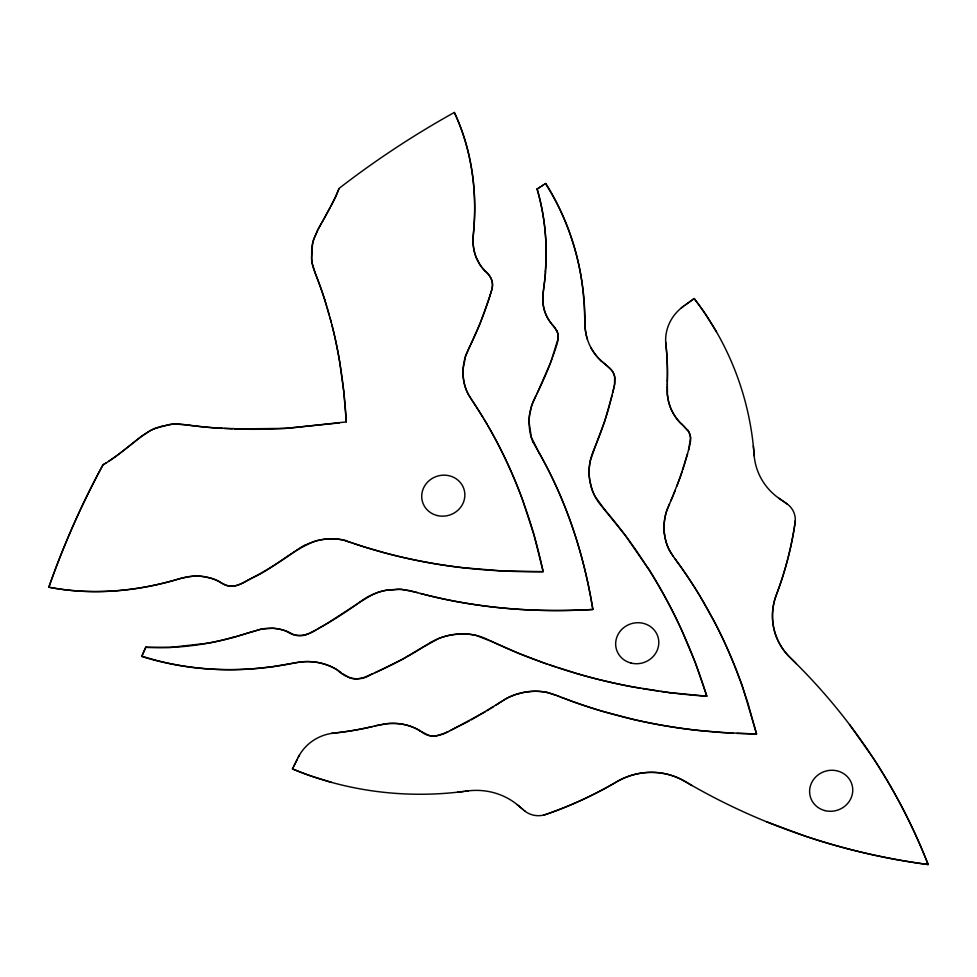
<?xml version="1.0" encoding="UTF-8"?>
<svg xmlns="http://www.w3.org/2000/svg" width="977" height="977" viewBox="0 0 977 977"><rect width="100%" height="100%" fill="white"/><g stroke="black" fill="none" stroke-linecap="round" stroke-linejoin="round"><path stroke-width="1.47" d="M667.144 386.086L667.181 392.73A47.763 44.942 -17.1 0 0 667.438 395.477A54.59 51.366 -17.1 0 0 671.907 410.926M667.34 380.419L667.389 378.539A295.506 278.03 -17.1 0 0 666.314 348.594L665.996 345.455M667.328 380.859L667.438 395.526M667.218 383.717L667.193 384.669M667.279 382.276L667.376 379.21A295.152 277.7 -17.1 0 0 665.874 344.331L665.691 342.06M795.29 520.594L795.217 521.596A19.76 18.6 -17.1 0 1 795.156 522.182L795.009 523.245M311.687 250.515L311.663 259.491A43.831 41.242 -17.1 0 0 312.286 263.802L315.583 274.146A435.376 409.644 -17.1 0 1 325.634 302.711L326.745 306.277M311.7 250.271L311.822 248.793A51.976 48.911 -17.1 0 1 312.445 244.384A47.702 44.881 -17.1 0 1 313.861 238.95L317.977 229.497M545.508 271.691C544.971 284.539 540.733 297.484 544.372 310.185A45.504 42.817 -17.1 0 0 547.071 316.878A42.109 39.63 -17.1 0 0 550.491 322.325L556.792 330.69M473.686 230.67C477.277 190.491 471.61 149.09 454.317 112.453A875.245 823.501 -17.1 0 0 339.104 188.366L335.783 196.377M473.637 231.158L473.027 239.853A47.421 44.624 -17.1 0 0 473.137 243.908M544.116 285.296L543.273 292.16A83.949 78.99 -17.1 0 0 542.833 298.608M794.814 524.515L793.837 530.584A369.172 347.348 -17.1 0 1 777.875 590.755L776.031 595.714A64.946 61.111 -17.1 0 0 789.05 656.446L796.218 663.578M690.263 443.192L689.212 447.649M557.427 342.573L557.916 340.24A19.003 17.879 -17.1 0 0 558.233 336.857L558.185 336.137A16.524 15.547 -17.1 0 0 556.829 330.678M612.774 392.644L613.153 391.02M613.287 390.458L614.814 383.277L614.851 377.781A18.954 17.83 -17.1 0 0 610.271 368.598M612.127 395.355L604.726 421.087L595.298 446.269M688.651 449.676L684.437 464.454M688.541 450.104L690.556 438.038A16.951 15.95 -17.1 0 0 689.994 435.046L689.652 434.02A17.891 16.841 -17.1 0 0 688.345 431.297L681.726 424.116M687.527 453.853L680.139 477.423L671.419 499.528M688.736 449.371L689.078 448.15M557.122 343.757L555.29 349.546M489.66 296.69L491.7 290.059A28.394 26.709 -17.1 0 0 492.359 286.798C493.544 279.996 488.927 274.134 484.116 269.945A41.926 39.446 -17.1 0 1 479.866 264.474L476.556 258.172A47.409 44.612 -17.1 0 1 474.236 251.126C472.709 244.836 472.844 238.315 473.564 231.928C477.301 191.358 471.683 149.518 454.317 112.453M489.514 297.155L489.294 297.851M489.819 296.153L485.056 310.393M489.868 296.007L490.088 295.323M684.108 465.516L682.764 469.717M489.135 298.327L488.244 301.111M490.161 295.103L491.175 291.891A57.863 54.443 -17.1 0 0 491.578 290.511C493.886 284.063 491.675 276.735 486.485 272.351M488.085 301.575L479.792 324.12L470.67 344.649M682.068 471.806L676.841 486.302M554.704 351.256L554.997 350.425M554.423 352.086L553.861 353.698M553.275 355.347L553.568 354.517M552.664 357.045L552.958 356.226M552.359 357.875L550.161 363.737A373.006 350.951 -17.1 0 1 536.703 394.158M550.845 361.917L558.136 338.628A17.562 16.524 -17.1 0 0 557.72 333.181L555.095 327.918A43.831 41.242 -17.1 0 0 553.263 325.671L552.432 324.718M550.515 362.809L537.46 392.644M593.124 451.521L592.917 452.046A59.279 55.774 -17.1 0 0 589.705 480.012A57.521 54.114 -17.1 0 0 599.573 503.619L625.598 535.775L648.154 568.529M338.848 189.025L337.248 192.957M675.241 490.381L674.118 493.141M593.332 450.995L593.979 449.42M673.361 494.973L673.739 494.057M336.967 193.617L336.552 194.594M595.078 446.794L594.199 448.895M672.982 495.889L672.2 497.708M336.393 194.985L335.135 197.818M672.005 498.172L670.93 500.651M370.43 674.802C359.487 682.251 345.931 678.6 337.15 669.856A52.172 49.094 -17.1 0 0 329.469 665.899L327.429 665.105A58.889 55.408 -17.1 0 0 320.908 663.139A54.907 51.659 -17.1 0 0 311.858 661.759C304.042 661.075 296.287 662.528 288.667 664.116C240.049 673.312 189.098 671.309 141.873 656.153L142.361 655.03M141.873 656.153L145.781 647.214L170.499 647.397L208.431 643.135A271.362 255.315 -17.1 0 0 246.326 633.487L261.543 629.078L272.705 628.26A45.565 42.866 -17.1 0 1 280.204 629.322A42.133 39.642 -17.1 0 1 286.566 631.313C296.397 638.323 308.598 635.429 317.806 628.858M142.593 654.48L143.814 651.683M671.223 499.98L670.82 500.883M144.059 651.122L145.048 648.887M145.292 648.325L145.781 647.214M669.526 503.814L667.01 509.933A50.828 47.824 -17.1 0 0 665.142 516.686A64.702 60.879 -17.1 0 0 664.397 521.425L664.201 523.354A57.154 53.772 -17.1 0 0 664.336 533.002M670.625 501.335L667.059 509.811A49.363 46.444 -17.1 0 0 665.52 514.952L665.019 517.322A59.267 55.762 -17.1 0 0 664.433 534.199M335.709 196.548L332.095 203.9M335.074 197.965L323.9 219.092M469.009 348.032L466.285 354.089A46.273 43.538 -17.1 0 0 464.857 358.498C461.437 371.175 462.671 385.414 469.681 396.686M469.424 347.165L470.902 344.136A371.773 349.803 -17.1 0 0 485.068 310.393M470.242 345.504L465.65 355.86L463.159 368.402A55.139 51.879 -17.1 0 0 463.196 376.475A59.609 56.092 -17.1 0 0 463.684 380.407L464.441 384.169A49.974 47.018 -17.1 0 0 466.872 391.362A45.65 42.951 -17.1 0 0 468.484 394.61L483.2 417.777M535.909 395.758L531.72 405.467L529.571 414.895A53.882 50.694 -17.1 0 0 529.131 422.626L531.354 437.33L539.048 452.827M293.332 767.153L292.465 768.911A324.669 305.471 -17.1 0 0 311.639 776.214L331.704 782.418M293.759 766.273L295.066 763.648M537.069 393.438L533.637 400.558A56.654 53.308 -17.1 0 0 531.72 405.431L530.682 409.107A56.3 52.978 -17.1 0 0 529.107 422.894L529.168 423.774A56.41 53.076 -17.1 0 0 533.124 442.593M295.506 762.768L297.24 759.3M298.132 757.517L298.547 756.699A41.779 39.312 -17.1 0 1 299.487 754.989M330.959 206.11L331.716 204.645M330.189 207.576L317.781 229.888L313.788 239.157A47.592 44.783 -17.1 0 0 312.518 244.042L311.565 257.989A46.615 43.855 -17.1 0 0 313.385 268.016L315.547 274.073A431.187 405.687 -17.1 0 1 324.767 299.939M105.956 463L102.988 464.82C81.726 504.083 63.578 545.044 48.85 587.201C90.079 595.249 133.019 591.879 173.32 580.546M318.429 228.655L321.274 223.623M323.387 219.984L321.824 222.683M132.383 443.607L138.758 438.417A116.739 109.839 -17.1 0 1 141.885 436.011L150.006 430.796A47.665 44.844 -17.1 0 1 155.343 428.341A51.976 48.899 -17.1 0 1 159.764 426.827L161.266 426.399M131.565 444.266L118.278 454.549M117.594 455.05L108.594 461.339M683.582 306.204L683.204 306.485A44.063 41.461 -17.1 0 0 681.25 307.987M685.243 304.995L688.455 302.662M689.273 302.076L691.716 300.318M357.729 603.591L363.273 599.67A58.779 55.31 -17.1 0 1 368.647 596.373L377.977 592.392A53.869 50.694 -17.1 0 1 385.891 590.34L398.066 589.119L409.79 590.584M358.828 602.797L372.225 594.651A56.324 53.002 -17.1 0 1 386.171 590.267L401.645 589.278L417.509 592.599M692.534 299.731L694.171 298.559A324.669 305.471 -17.1 0 1 705.809 314.692L716.495 331.875M356.984 604.116L325.353 624.596M295.091 551.297L292.294 553.275A371.761 349.79 -17.1 0 1 260.37 573.499L245.813 581.339M295.897 550.723L301.6 546.925A46.31 43.574 -17.1 0 1 304.971 545.093M544.177 284.759A271.374 255.327 -17.1 0 0 546.119 247.755C545.569 227.922 542.65 208.15 537.032 189.111L538.083 188.414M498.197 703.635L499.369 702.854M496.145 704.979L505.561 698.982A51.83 48.765 -17.1 0 1 512.143 695.832A64.702 60.879 -17.1 0 1 516.906 694.134L518.848 693.548M537.032 189.111L545.459 183.603C571.252 223.941 584.539 271.728 584.893 319.516C584.832 326.135 585.26 332.839 587.348 339.178A54.956 51.708 -17.1 0 0 590.755 347.336A59.194 55.689 -17.1 0 0 592.99 351.158A54.15 50.951 -17.1 0 0 603.847 363.139L605.655 364.543M499.76 702.597L506.367 698.531A48.923 46.029 -17.1 0 1 510.434 696.54L511.569 696.064A59.536 56.019 -17.1 0 1 529.009 691.569M497.855 703.855L471.28 719.878M538.608 188.072L540.708 186.692M543.346 184.971L541.771 186.009M544.409 184.287L545.459 183.603M493.141 706.921L490.539 708.557M489.672 709.107L487.059 710.719M103.623 464.429C120.366 454.903 133.8 440.651 150.202 430.686A47.555 44.734 -17.1 0 1 154.989 428.476L169.216 424.629M485.3 711.793L450.8 730.308M431.443 642.011L402.377 659.304L375.253 672.689M324.559 625.06L319.809 627.747M319.418 627.967L318.209 628.638M317.171 629.212L329.359 622.239A373.043 350.987 -17.1 0 0 358.022 603.359M315.779 629.982L310.161 632.901M251.858 578.176C274.513 568.052 292.465 549.404 315.779 541.002A55.127 51.866 -17.1 0 1 322.019 539.634A59.597 56.08 -17.1 0 1 328.309 538.938L332.375 538.852A49.961 47.018 -17.1 0 1 338.347 539.28A45.675 42.976 -17.1 0 1 344.026 540.366L353.21 543.285M469.278 720.965L450.36 730.515M251.419 578.408L249.611 579.361M245.593 581.449L242.491 583.086M249.172 579.605L247.816 580.301M247.584 580.423C240.525 584.588 231.696 588.655 223.745 584.246M447.222 731.993L445.781 732.677M447.466 731.871L448.174 731.541M450.116 730.625C441.641 735.669 430.307 738.978 421.795 732.005M444.889 733.092L436.108 735.962A16.951 15.95 -17.1 0 1 432.896 736.084L431.749 735.986A17.891 16.841 -17.1 0 1 428.659 735.363L419.841 730.784M370.979 674.557L387.271 667.083A365.007 343.428 -17.1 0 0 423.774 646.762L438.502 638.579A65.154 61.307 -17.1 0 1 445.744 636.149L448.089 635.563A58.754 55.274 -17.1 0 1 457.566 634.097L467.091 634.061A56.226 52.892 -17.1 0 1 476.202 635.453L493.287 642.158M372.848 673.739L363.212 677.769L356.654 678.966A18.795 17.684 -17.1 0 1 349.656 677.806L342.377 673.544M308.988 633.438L306.68 634.378M548.695 813.438L553.8 811.594A369.172 347.348 -17.1 0 0 612.762 784.079L617.501 781.331A64.958 61.111 -17.1 0 1 683.155 780.44L692.046 785.532M548.048 813.67L547.401 813.89M546.766 814.122L545.386 814.586A19.723 18.551 -17.1 0 1 544.787 814.769L543.762 815.05M246.876 633.316L260.395 629.322A43.684 41.107 -17.1 0 1 289.485 632.522M246.436 633.462L233.076 637.492M175.848 579.813L183.664 577.651M175.347 579.959L173.821 580.399M161.51 426.326L170.816 424.409A43.855 41.266 -17.1 0 1 175.408 424.067L186.729 424.897A430.43 404.991 -17.1 0 0 215.465 427.914L250.466 429.306A521.694 490.857 -17.1 0 0 290.474 428.036L346.31 421.893C344.197 386.526 339.263 351.232 329.835 317.036M374.936 725.972L370.271 727.071A295.152 277.7 -17.1 0 1 333.841 733.104L331.459 733.409M374.484 726.082L375.913 725.74M372.469 726.57L369.599 727.23A295.506 278.03 -17.1 0 1 338.36 732.591L335.038 732.97M375.547 725.826L376.89 725.508M376.597 725.569L387.185 723.664A59.499 55.982 -17.1 0 1 391.093 723.432A51.146 48.129 -17.1 0 1 419.878 730.711M377.378 725.386L384.266 724.018A47.763 44.942 -17.1 0 1 387.161 723.676A54.59 51.366 -17.1 0 1 403.049 724.323A50.254 47.287 -17.1 0 1 419.56 730.527M339.41 422.894L285.052 428.39L234.248 428.952M464.893 791.309L468.215 790.869M269.908 667.132L297.826 662.394A59.402 55.897 -17.1 0 1 307.352 661.563L312.005 661.759A54.956 51.708 -17.1 0 1 321.006 663.163L325.439 664.421A53.417 50.267 -17.1 0 1 339.703 671.553L341.071 672.567M463.562 791.48L457.602 792.188M334.94 732.97L333.902 733.092A43.379 40.814 -17.1 0 0 298.315 757.175L292.465 768.911A325.304 306.07 -17.1 0 0 466.945 791.028A65.056 61.209 -17.1 0 1 518.115 805.402L525.003 811.166M232.282 428.879L224.405 428.5M736.963 733.409L756.564 734.008L742.862 687.698A546.399 514.097 -17.1 0 0 714.981 622.825M733.055 733.226L705.712 731.199A546.399 514.097 -17.1 0 1 632.62 719.267M222.438 428.378L218.506 428.134M669.953 692.681L660.782 691.472M186.815 424.91L180.977 424.25A47.323 44.527 -17.1 0 0 169.216 424.592M658.498 691.142L642.536 688.651M640.265 688.26L633.462 687.039A583.819 549.306 -17.1 0 1 562.215 669.147L557.855 667.743M547.047 692.461L557.305 695.722M632.632 719.243L602.601 711.341A521.669 490.833 -17.1 0 1 573.194 701.742L561.604 697.419M410.584 590.767C469.644 607.682 531.622 613.141 592.856 609.465C586.896 573.267 577.48 537.57 563.631 503.57A486.741 457.969 -17.1 0 0 539.744 453.951M346.42 541.026L349.607 542.052M578.934 674.203L544.152 663.078A563.729 530.401 -17.1 0 1 494.484 642.732L492.53 641.804M365.435 547.279L384.474 552.799A530.426 499.064 -17.1 0 0 415.506 560.139A533.845 502.288 -17.1 0 0 462.842 567.735L502.899 570.983L543.151 571.655L533.918 534.651L522.048 498.404A532.111 500.664 -17.1 0 0 489.953 429.282L488.06 425.972M364.494 546.986L358.351 545.007M357.887 544.861L354.114 543.591M555.693 667.035L549.196 664.836M352.758 543.127C413.833 564.034 478.73 572.583 543.151 571.655C530.364 511.533 507.381 453.291 473.198 402.072M350.511 542.357L351.415 542.662M547.035 664.091L519.288 653.589L494.301 642.634M556.389 695.368L550.149 693.243A47.824 45.003 -17.1 0 0 545.532 692.168A56.263 52.941 -17.1 0 0 518.885 693.646M557.244 695.697L560.004 696.784M558.111 696.039L558.966 696.381M559.845 696.723L561.799 697.493A528.752 497.488 -17.1 0 0 623.289 716.947M766.505 821.755L805.573 836.251A650.523 612.066 -17.1 0 0 928.15 864.547A650.523 612.066 -17.1 0 0 872.827 757.505L849.526 724.555M485.691 638.64L487.218 639.312M488.244 639.776L489.257 640.24M490.259 640.717L492.274 641.681M289.448 632.595L290.975 633.34A40.448 38.054 -17.1 0 0 292.526 634.036M223.33 584.038L220.423 582.439M419.524 730.588L420.611 731.26M780.989 499.711L778.864 498.246M781.527 500.065L783.371 501.335M783.896 501.702L785.349 502.703M785.752 502.984L787.328 504.095M610.295 368.585L601.087 360.782M606.009 364.812L611.968 370.613A18.783 17.671 -17.1 0 1 614.68 376.804L614.509 385.182L608.891 407.568A365.019 343.44 -17.1 0 1 595.604 445.549L590.255 460.875A65.154 61.307 -17.1 0 0 589.265 468.068L589.143 470.364A58.754 55.286 -17.1 0 0 589.632 479.414L591.622 488.207M517.151 804.596L518.14 805.414M524.38 810.654L524.625 810.861A21.689 20.407 -17.1 0 0 545.838 814.439L545.972 814.391A369.221 347.397 -17.1 0 0 616.585 781.856A65.056 61.209 -17.1 0 1 684.682 781.258A650.609 612.139 -17.1 0 0 928.15 864.547A650.609 612.139 -17.1 0 0 790.222 657.692A65.056 61.209 -17.1 0 1 776.385 594.749A369.221 347.397 -17.1 0 0 795.107 522.573A21.689 20.407 -17.1 0 0 786.876 503.766L779.866 498.942A65.056 61.209 -17.1 0 1 754.11 454.793A325.304 306.07 -17.1 0 0 694.171 298.559L683.253 306.448A43.379 40.814 -17.1 0 0 665.874 344.331M523.281 809.738L521.803 808.504M521.315 808.101L519.361 806.452M518.384 805.622L519.129 806.245M682.825 425.129L681.47 423.884A50.254 47.287 -17.1 0 1 671.981 410.89M683.399 425.654L687.674 430.259M486.155 272.021L484.836 270.69M604.861 509.847L594.993 496.328A56.226 52.905 -17.1 0 1 591.622 488.207M605.032 510.043L606.399 511.643A563.717 530.389 -17.1 0 1 638.018 553.153A589.058 554.24 -17.1 0 1 656.923 582.866A581.352 546.986 -17.1 0 1 681.409 629.603L695.123 662.211L706.872 696.198L669.184 692.583L632.51 686.855A581.352 546.986 -17.1 0 1 578.934 674.203M675.119 559.039L675.742 559.87M675.925 560.126L677.403 562.129M675.657 559.76L676.292 560.627M676.475 560.859L677.012 561.592M674.582 558.307L675.18 559.113M677.281 561.97L684.23 571.74A521.669 490.833 -17.1 0 1 700.399 596.825L714.956 622.837M674.631 558.368L670.527 552.286A47.824 45.003 -17.1 0 1 668.83 549.098A55.921 52.611 -17.1 0 1 664.372 532.99M672.994 556.084L669.074 549.587M471.928 400.179L472.441 400.936M471.415 399.41L469.925 397.077M484.189 419.402L487.096 424.323M539.267 453.206L539.707 453.975M740.016 679.748L747.759 702.548L756.564 734.008L722.113 732.567L696.87 730.271A543.078 510.971 -17.1 0 1 623.277 716.984M324.779 299.927L331.325 322.605M587.385 339.324L586.237 335.062A61.233 57.606 -17.1 0 1 584.991 324.962L584.014 299.353M327.271 308.06L329.334 315.241M331.801 324.449L333.645 331.911A517.114 486.546 -17.1 0 1 339.63 361.6L343.782 391.643L346.31 421.893M753.34 445.939L753.865 451.594M754.22 456.003L753.988 453.157M681.592 424.238A51.928 48.85 -17.1 0 1 667.584 395.465M687.906 430.124A19.369 18.221 -17.1 0 1 690.226 443.192M545.777 183.42A286.053 269.139 -17.1 0 1 583.77 299.377M537.203 189.062A256.988 241.795 -17.1 0 1 545.276 271.679M648.386 568.394A601.624 566.062 -17.1 0 1 706.774 696.235A640.607 602.736 -17.1 0 1 669.953 692.681M269.884 666.9A286.053 269.151 -17.1 0 1 141.75 656.483M431.431 641.987A57.777 54.358 -17.1 0 1 459.337 634.171M459.337 633.988A58.705 55.237 -17.1 0 1 478.266 635.929A58.962 55.469 -17.1 0 1 485.679 638.653M233.014 637.273A257.012 241.82 -17.1 0 1 145.768 647.372M420.586 593.491A486.497 457.737 -17.1 0 0 477.069 604.934C515.355 610.613 554.24 611.614 592.856 609.465C583.648 552.103 564.767 496.096 535.176 446A78.856 74.191 -17.1 0 1 533.405 442.483M306.766 634.598A19.015 17.891 -17.1 0 1 292.416 634.268M552.323 324.804A43.941 41.352 -17.1 0 1 542.76 298.608M102.988 464.82A875.245 823.501 -17.1 0 0 48.85 587.201C91.252 595.372 135.363 591.61 176.654 579.581C183.139 577.554 189.843 576.039 196.682 576.125A47.409 44.6 -17.1 0 1 204.474 576.76L211.704 578.482A41.913 39.434 -17.1 0 1 218.274 581.254L225.052 584.832A17.232 16.218 -17.1 0 0 236.959 585.455A35.783 33.67 -17.1 0 0 242.467 583.049M473.173 243.896A52.538 49.424 -17.1 0 0 475.946 256.902A45.516 42.829 -17.1 0 0 484.775 270.751M218.506 428.121A434.386 408.704 -17.1 0 1 186.815 424.922M305.068 545.264A55.274 52.013 -17.1 0 1 346.53 540.684M183.7 577.798A49.082 46.175 -17.1 0 1 219.764 581.706M590.694 347.226A58.889 55.408 -17.1 0 0 594.101 352.819L595.359 354.529A52.184 49.094 -17.1 0 0 601.087 360.782M529.009 691.631A55.799 52.502 -17.1 0 1 547.059 692.4M669.013 549.611A55.799 52.502 -17.1 0 1 664.494 534.187M677.464 562.105A533.527 501.983 -17.1 0 1 739.833 679.809M824.991 810.617A21.689 20.407 -17.1 0 0 852.176 785.361A21.689 20.407 -17.1 0 0 816.369 776.336A21.689 20.407 -17.1 0 0 824.991 810.617M631.044 663.065A21.689 20.407 -17.1 0 0 658.229 637.81A21.689 20.407 -17.1 0 0 622.422 628.785A21.689 20.407 -17.1 0 0 631.044 663.065M437.098 515.514A21.689 20.407 -17.1 0 0 464.283 490.259A21.689 20.407 -17.1 0 0 428.476 481.234A21.689 20.407 -17.1 0 0 437.098 515.514"/></g></svg>
